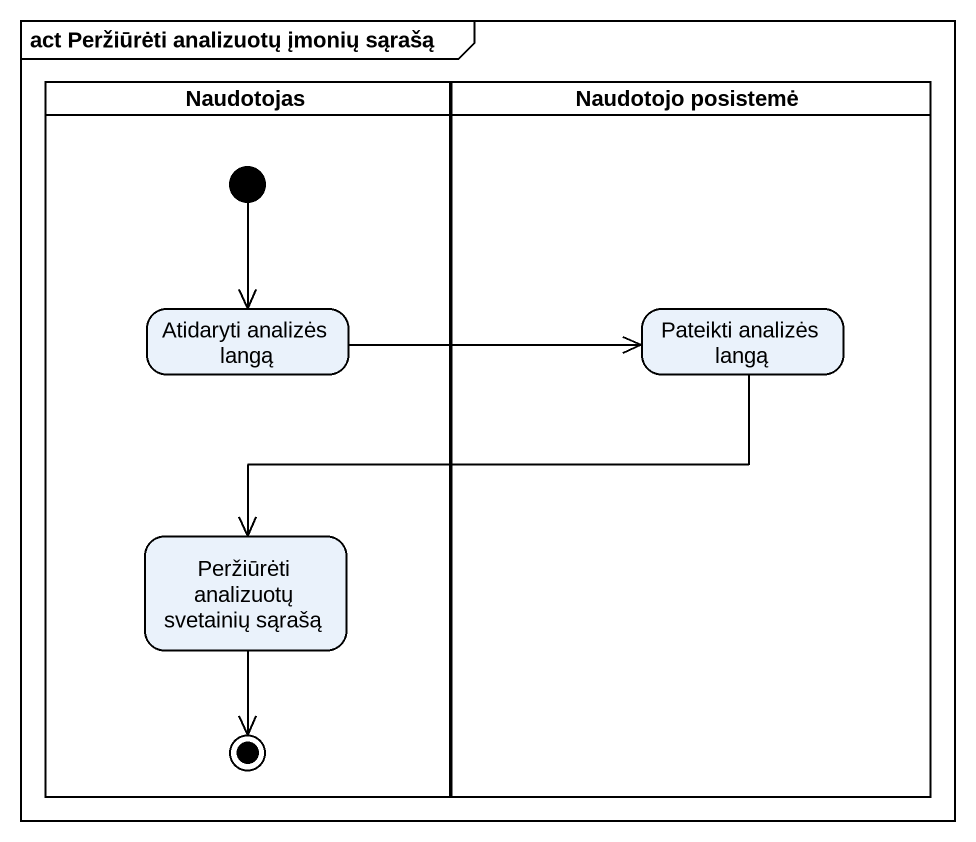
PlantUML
@startuml
mainframe act Peržiūrėti analizuotų įmonių sąrašą
hide empty description
state Naudotojas <<partition>> {
  state "Atidaryti analizės langą" as Atidaryti_analizės_langą
  state "Peržiūrėti analizuotų svetainių sąrašą" as Peržiūrėti_analizuotų
  [*] --> Atidaryti_analizės_langą
  Peržiūrėti_analizuotų --> [*]
}
state "Naudotojo posistemė" as Naudotojo_posistemė <<partition>> {
  state "Pateikti analizės langą" as Pateikti_analizės_langą
}
Atidaryti_analizės_langą -right-> Pateikti_analizės_langą
Pateikti_analizės_langą -left-> Peržiūrėti_analizuotų
@enduml
